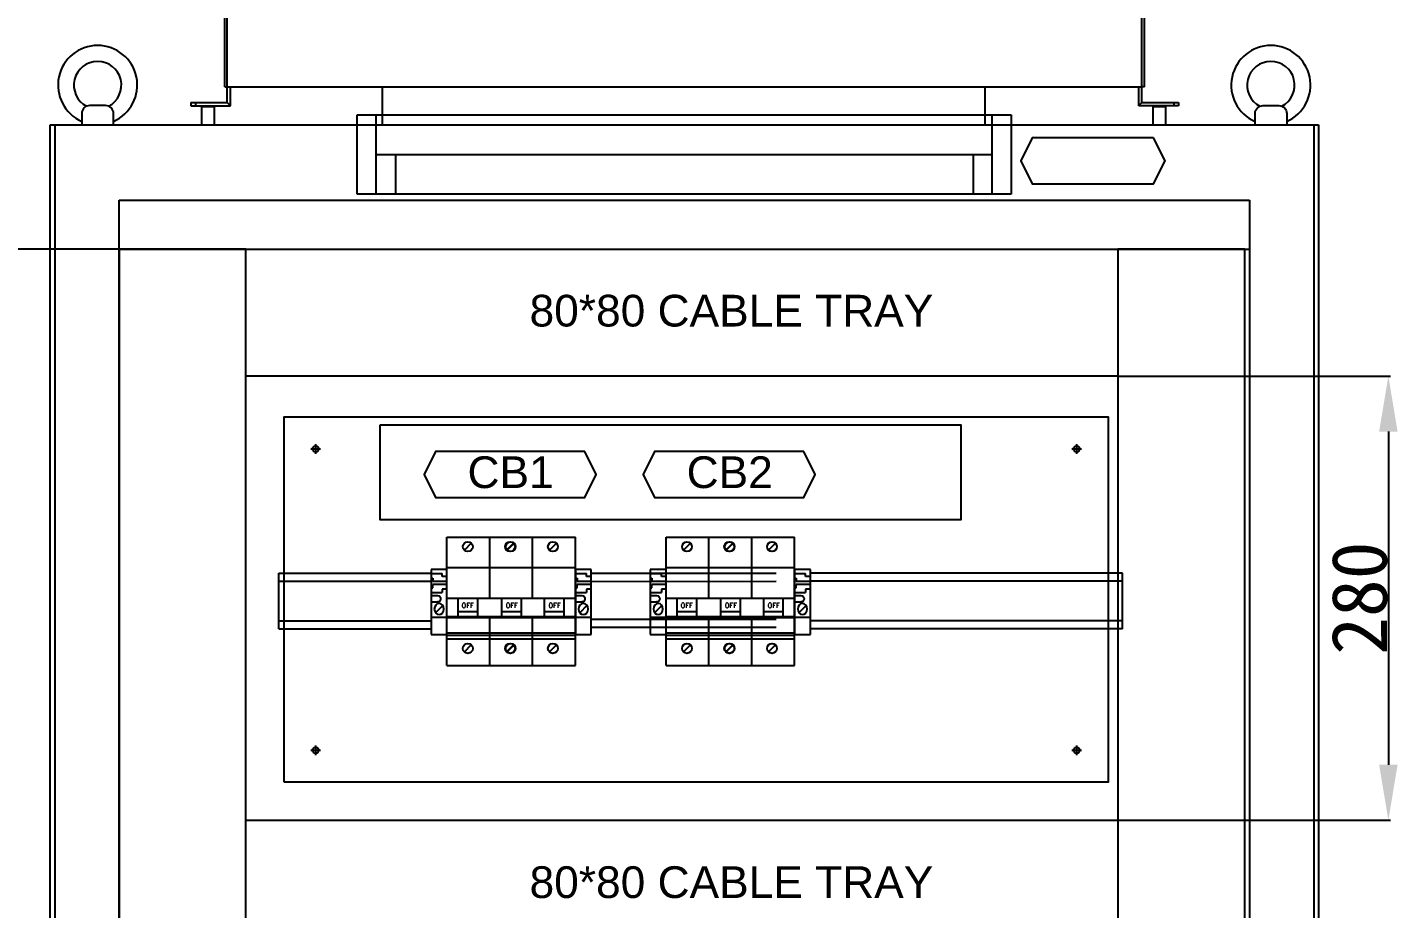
# Model space of a CAD drawing. Extents: x 79822 to 122366, y -56021 to -28815.
# Drawn here: x 86918 to 87783, y -39065 to -38510 of the extents above; entities that cross this region are included whole.
import ezdxf
from ezdxf.enums import TextEntityAlignment as Align
from ezdxf.lldxf.tags import DXFTag

# ---------------------------------------------------------------- set-up
doc = ezdxf.new("R2010")
doc.units = 0
doc.header["$LTSCALE"] = 100
doc.header["$MEASUREMENT"] = 0
for name, color, linetype in [('COMPONENT', 7, 'Continuous'), ('PANEL', 7, 'Continuous'), ('PSU', 12, 'Continuous'), ('TEXT', 7, 'Continuous'), ('操作台', 7, 'Continuous')]:
    doc.layers.add(name, color=color, linetype=linetype)
doc.styles.add('HZ', font='arial.ttf', dxfattribs={"width": 0.7})
doc.styles.add('ROMANS', font='romans', dxfattribs={"width": 0.8, "height": 2})
doc.styles.get("Standard").update_dxf_attribs({"font": ''})
doc.styles.get('Standard').set_extended_font_data('SimSun')
tags = doc.linetypes.add('CENTER2', pattern=[1.125, 0.75, -0.125, 0.125, -0.125]).pattern_tags.tags
tags[10:11] = [DXFTag(74, 4), DXFTag(75, 0), DXFTag(340, '0'), DXFTag(46, 1.0), DXFTag(50, 0.0), DXFTag(44, 0.0), DXFTag(45, 0.0)]
tags[8:9] = [DXFTag(74, 4), DXFTag(75, 0), DXFTag(340, '0'), DXFTag(46, 1.0), DXFTag(50, 0.0), DXFTag(44, 0.0), DXFTag(45, 0.0)]
tags[6:7] = [DXFTag(74, 4), DXFTag(75, 0), DXFTag(340, '0'), DXFTag(46, 1.0), DXFTag(50, 0.0), DXFTag(44, 0.0), DXFTag(45, 0.0)]
tags[4:5] = [DXFTag(74, 4), DXFTag(75, 0), DXFTag(340, '0'), DXFTag(46, 1.0), DXFTag(50, 0.0), DXFTag(44, 0.0), DXFTag(45, 0.0)]
tags = doc.linetypes.add('HIDDEN', pattern=[0.375, 0.25, -0.125]).pattern_tags.tags
tags[6:7] = [DXFTag(74, 4), DXFTag(75, 0), DXFTag(340, '0'), DXFTag(46, 1.0), DXFTag(50, 0.0), DXFTag(44, 0.0), DXFTag(45, 0.0)]
tags[4:5] = [DXFTag(74, 4), DXFTag(75, 0), DXFTag(340, '0'), DXFTag(46, 1.0), DXFTag(50, 0.0), DXFTag(44, 0.0), DXFTag(45, 0.0)]
doc.dimstyles.new('ISO-25', dxfattribs={"dimtxt": 35, "dimasz": 35, "dimexe": 1.25, "dimexo": 0.625, "dimtad": 1, "dimtoh": 1, "dimdec": 0, "dimtxsty": 'Standard', "dimcen": 2.5, "dimadec": 0, "dimazin": 0, "dimtfac": 1, "dimtdec": 0, "dimtmove": 0, "dimatfit": 3, "dimfxl": 0, "dimarcsym": 0})

# ---------------------------------------------------------------- blocks, each defined once
blk = doc.blocks.new('风帽正面')
at = {"linetype": 'Continuous'}
for p, q in [((60582.92, -62124.93), (60541.59, -62148.79)), ((60583.67, -62124.93), (60542.34, -62148.79)), ((60582.92, -62124.93), (60583.11, -62125.25)), ((60583.67, -62124.93), (61076.82, -62124.93)), ((60584.27, -62124.57), (61076.22, -62124.57)), ((61076.82, -62124.93), (61118.14, -62148.79)), ((61077.57, -62124.93), (61077.38, -62125.25)), ((61077.57, -62124.93), (61118.89, -62148.79)), ((60540.24, -62200.57), (60540.24, -62151.13)), ((60540.24, -62151.13), (60541.74, -62151.13)), ((60541.59, -62148.79), (60542.08, -62149.64)), ((60541.74, -62200.57), (60541.74, -62151.13)), ((60541.74, -62151.13), (61118.74, -62151.13)), ((60542.34, -62148.79), (61118.14, -62148.79)), ((61118.89, -62148.79), (61118.4, -62149.64)), ((61118.74, -62200.57), (61118.74, -62151.13)), ((61120.24, -62151.13), (61118.74, -62151.13)), ((61120.24, -62200.57), (61120.24, -62151.13)), ((60540.24, -62200.57), (60541.74, -62200.57)), ((60541.74, -62210.57), (60541.74, -62200.57)), ((60541.74, -62200.57), (61118.74, -62200.57)), ((60543.74, -62212.57), (60543.74, -62200.57)), ((60639.74, -62224.57), (60639.74, -62200.57)), ((61019.74, -62224.57), (61019.74, -62200.57)), ((61116.74, -62212.57), (61116.74, -62200.57)), ((61118.74, -62210.57), (61118.74, -62200.57)), ((61120.24, -62200.57), (61118.74, -62200.57)), ((60518.74, -62210.57), (60518.74, -62212.57)), ((60518.74, -62210.57), (60541.74, -62210.57)), ((60518.74, -62212.57), (60543.74, -62212.57)), ((60521.74, -62210.57), (60521.74, -62212.57)), ((60526.24, -62212.57), (60525.74, -62213.07)), ((60525.74, -62224.57), (60525.74, -62213.07)), ((60525.74, -62213.07), (60533.74, -62213.07)), ((60533.74, -62213.07), (60533.24, -62212.57)), ((60533.74, -62224.57), (60533.74, -62213.07)), ((60543.74, -62212.57), (60541.74, -62210.57)), ((61116.74, -62212.57), (61118.74, -62210.57)), ((61141.74, -62212.57), (61116.74, -62212.57)), ((61118.74, -62210.57), (61141.74, -62210.57)), ((61126.24, -62212.57), (61125.74, -62213.07)), ((61125.74, -62224.57), (61125.74, -62213.07)), ((61125.74, -62213.07), (61133.74, -62213.07)), ((61133.74, -62213.07), (61133.24, -62212.57)), ((61133.74, -62224.57), (61133.74, -62213.07)), ((61138.74, -62210.57), (61138.74, -62212.57)), ((61141.74, -62210.57), (61141.74, -62212.57))]:
    blk.add_line(p, q, dxfattribs=at)
for centre, radius, start, end in [((60584.27, -62127.27), 2.7, 90, 120), ((61076.22, -62127.27), 2.7, 60, 90), ((60542.94, -62151.13), 2.7, 120, 180), ((60693.62, -62183.27), 155.24, 167.87377, 168.04859), ((60588.07, -62160.59), 47.28, 167.31181, 167.88285), ((61072.42, -62160.59), 47.28, 12.11715, 12.68819), ((60966.87, -62183.27), 155.24, 11.95141, 12.12623), ((61117.54, -62151.13), 2.7, 0, 60)]:
    blk.add_arc(centre, radius, start, end, dxfattribs=at)
for points, start_tangent, end_tangent in [([(60583.67, -62124.93), (60583.77, -62124.82), (60584.07, -62124.61)], (0.647129, 0.762381), (0.925529, 0.378677)), ([(60584.07, -62124.61), (60584.27, -62124.57)], (0.925529, 0.378677), (1, 0)), ([(61076.42, -62124.61), (61076.22, -62124.57)], (-0.925529, 0.378677), (-1, 0)), ([(61076.82, -62124.93), (61076.72, -62124.82), (61076.42, -62124.61)], (-0.647129, 0.762381), (-0.925529, 0.378677)), ([(60542.14, -62149.39), (60542.09, -62149.58), (60541.94, -62150.2)], (-0.266985, -0.963701), (-0.2203, -0.975432)), ([(60542.34, -62148.79), (60542.29, -62148.92), (60542.14, -62149.39)], (-0.390683, -0.920525), (-0.266985, -0.963701)), ([(61118.14, -62148.79), (61118.19, -62148.92), (61118.34, -62149.39)], (0.390683, -0.920525), (0.266985, -0.963701)), ([(61118.34, -62149.39), (61118.39, -62149.58), (61118.54, -62150.2)], (0.266985, -0.963701), (0.2203, -0.975432))]:
    blk.add_spline(points, degree=3, dxfattribs=dict(at, start_tangent=start_tangent, end_tangent=end_tangent))
blk = doc.blocks.new('LAMP')
at = {"layer": 'PANEL', "color": 9}
for p, q in [((-206.22, 0), (206.22, 0)), ((-206.22, -50), (-206.22, 0)), ((-194.22, -50), (-194.22, 0)), ((194.22, -50), (194.22, 0)), ((206.22, 0), (206.22, -50)), ((-194.22, -25), (194.22, -25)), ((-182.22, -25), (-182.22, -50)), ((182.22, -25), (182.22, -50)), ((206.22, -50), (-206.22, -50))]:
    blk.add_line(p, q, dxfattribs=at)
blk = doc.blocks.new('*D206')
at = {"color": 0, "lineweight": -2}
for p, q in [((87606.72, -38729.59), (87777.94, -38729.59)), ((87776.69, -38764.59), (87776.69, -38974.61)), ((87606.72, -39009.61), (87777.94, -39009.61))]:
    blk.add_line(p, q, dxfattribs=at)
at = {"color": 0}
for points in [[(87782.52, -38764.59), (87770.85, -38764.59), (87776.69, -38729.59)], [(87770.85, -38974.61), (87782.52, -38974.61), (87776.69, -39009.61)]]:
    blk.add_solid(points, dxfattribs=at)
at = {"layer": 'Defpoints', "color": 0}
for p in [(87606.09, -38729.59), (87606.09, -39009.61), (87776.69, -39009.61)]:
    blk.add_point(p, dxfattribs=at)
at = {"color": 0, "insert": (87758.56, -38869.6), "char_height": 35, "attachment_point": 5, "rotation": 90}
blk.add_mtext('280', dxfattribs=at)
blk = doc.blocks.new('*D213')
at = {"color": 0, "lineweight": -2}
for p, q in [((86975.47, -38649.59), (86857.61, -38649.59)), ((86858.86, -38684.59), (86858.86, -40415.09)), ((86975.47, -40450.09), (86857.61, -40450.09))]:
    blk.add_line(p, q, dxfattribs=at)
at = {"color": 0}
for points in [[(86864.69, -38684.59), (86853.02, -38684.59), (86858.86, -38649.59)], [(86853.02, -40415.09), (86864.69, -40415.09), (86858.86, -40450.09)]]:
    blk.add_solid(points, dxfattribs=at)
at = {"layer": 'Defpoints', "color": 0}
for p in [(86976.09, -38649.59), (86858.86, -40450.09), (86976.09, -40450.09)]:
    blk.add_point(p, dxfattribs=at)
at = {"color": 0, "insert": (86840.73, -39549.84), "char_height": 35, "attachment_point": 5, "rotation": 90}
blk.add_mtext('1800', dxfattribs=at)
blk = doc.blocks.new('NZ125-3P')
at = {"layer": 'COMPONENT', "color": 6, "linetype": 'HIDDEN', "ltscale": 0.2}
for p, q in [((86866.62, -25525.64), (86871.01, -25521.26)), ((86893.29, -25525.64), (86897.68, -25521.26)), ((86893.62, -25525.64), (86898.01, -25521.26)), ((86920.29, -25525.64), (86924.68, -25521.26)), ((86866.62, -25589.83), (86871.01, -25585.45)), ((86893.29, -25589.83), (86897.68, -25585.45)), ((86893.62, -25589.83), (86898.01, -25585.45)), ((86920.29, -25589.83), (86924.68, -25585.45))]:
    blk.add_line(p, q, dxfattribs=at)
for centre in [(86868.81, -25523.45), (86895.48, -25523.45), (86895.81, -25523.45), (86922.48, -25523.45), (86868.81, -25587.64), (86895.48, -25587.64), (86895.81, -25587.64), (86922.48, -25587.64)]:
    blk.add_circle(centre, 3.1, dxfattribs=at)
at = {"layer": 'PSU', "linetype": 'HIDDEN', "ltscale": 0.2}
for p, q in [((86855.68, -25517.41), (86909.68, -25517.41)), ((86855.68, -25536.61), (86855.68, -25517.41)), ((86882.68, -25536.61), (86882.68, -25517.41)), ((86882.68, -25517.41), (86936.69, -25517.41)), ((86882.68, -25536.61), (86882.68, -25517.41)), ((86909.68, -25536.61), (86909.68, -25517.41)), ((86909.68, -25536.61), (86909.68, -25517.41)), ((86936.69, -25536.61), (86936.69, -25517.41)), ((86909.68, -25555.84), (86909.68, -25536.61)), ((86936.69, -25598.41), (86936.69, -25536.61)), ((86855.68, -25598.41), (86855.68, -25581.61)), ((86882.68, -25598.41), (86882.68, -25581.61)), ((86882.68, -25598.41), (86882.68, -25581.61)), ((86909.68, -25598.41), (86909.68, -25581.61)), ((86909.68, -25598.41), (86909.68, -25581.64)), ((86936.69, -25598.41), (86936.69, -25584.64)), ((86855.68, -25598.41), (86909.68, -25598.41)), ((86882.68, -25598.41), (86936.69, -25598.41))]:
    blk.add_line(p, q, dxfattribs=at)
at = {"layer": 'PSU'}
for p, q in [((86855.68, -25536.61), (86909.68, -25536.61)), ((86855.68, -25581.61), (86855.68, -25536.61)), ((86882.68, -25555.84), (86882.68, -25536.61)), ((86882.68, -25536.61), (86936.69, -25536.61)), ((86882.68, -25555.84), (86882.68, -25536.61)), ((86909.68, -25555.84), (86909.68, -25536.61)), ((86936.69, -25581.61), (86936.69, -25536.61)), ((86855.68, -25555.84), (86873.68, -25555.84)), ((86862.75, -25567.52), (86862.75, -25555.84)), ((86873.68, -25555.84), (86891.68, -25555.84)), ((86875.09, -25567.52), (86875.09, -25555.84)), ((86882.68, -25555.84), (86900.68, -25555.84)), ((86890.27, -25567.52), (86890.27, -25555.84)), ((86891.68, -25555.84), (86909.68, -25555.84)), ((86900.68, -25555.84), (86918.68, -25555.84)), ((86902.61, -25567.52), (86902.61, -25555.84)), ((86917.27, -25567.52), (86917.27, -25555.84)), ((86918.68, -25555.84), (86936.69, -25555.84)), ((86929.61, -25567.52), (86929.61, -25555.84)), ((86855.68, -25567.52), (86909.68, -25567.52)), ((86855.68, -25568.03), (86909.68, -25568.03)), ((86862.75, -25564.43), (86875.09, -25564.43)), ((86882.68, -25567.52), (86936.69, -25567.52)), ((86882.68, -25581.61), (86882.68, -25567.52)), ((86882.68, -25568.03), (86936.69, -25568.03)), ((86890.27, -25564.43), (86902.61, -25564.43)), ((86909.68, -25581.61), (86909.68, -25567.52)), ((86917.27, -25564.43), (86929.61, -25564.43)), ((86855.68, -25577.87), (86909.68, -25577.87)), ((86855.68, -25579.25), (86909.68, -25579.25)), ((86882.68, -25577.87), (86936.69, -25577.87)), ((86882.68, -25579.25), (86936.69, -25579.25)), ((86855.68, -25581.61), (86909.68, -25581.61)), ((86873.68, -25581.61), (86873.68, -25581.61)), ((86882.68, -25581.61), (86936.69, -25581.61)), ((86891.68, -25581.61), (86891.68, -25581.61)), ((86900.68, -25581.61), (86900.68, -25581.61)), ((86918.68, -25581.61), (86918.68, -25581.61))]:
    blk.add_line(p, q, dxfattribs=at)
at = {"layer": 'TEXT', "style": 'ROMANS'}
for p in [(86868.7, -25560.52), (86896.55, -25560.52), (86923.55, -25560.52)]:
    blk.add_text('OFF', height=3.086, dxfattribs=at).set_placement(p, align=Align.MIDDLE)
blk = doc.blocks.new('堵头')
at = {"color": 53}
for p, q in [((0, -41), (0, 0)), ((0, 0), (10, 0)), ((10, 0), (10, -41)), ((0, -11), (10, -11)), ((7.28, -18.33), (2.72, -13.78)), ((0, -20.55), (4, -20.55)), ((0, -24.55), (4, -24.55)), ((0, -26.55), (7, -26.55)), ((0, -29.55), (1, -29.55)), ((1, -29.55), (1, -31.55)), ((10, -31.55), (1, -31.55)), ((10, -33.55), (1, -33.55)), ((1, -35.55), (1, -33.55)), ((7, -28.55), (7, -26.55)), ((10, -28.55), (7, -28.55)), ((0, -35.55), (1, -35.55)), ((0, -38.55), (7, -38.55)), ((10, -41), (0, -41)), ((10, -36.55), (7, -36.55)), ((7, -36.55), (7, -38.55))]:
    blk.add_line(p, q, dxfattribs=at)
blk.add_arc((4, -22.55), 2, 270, 90, dxfattribs=at)
blk.add_ellipse((5, -16.05), major_axis=(0, -3.5), ratio=0.857143, start_param=4.712389, end_param=10.995574, dxfattribs=at)

msp = doc.modelspace()

# ---------------------------------------------------------------- linework, layer by layer
at = {"color": 7}
for p, q in [((86932.59, -40681.09), (86932.59, -38571.09)), ((86932.59, -38571.09), (87732.59, -38571.09)), ((87732.59, -38571.09), (87732.59, -40681.09)), ((86976.09, -40527.59), (86976.09, -38618.59)), ((86976.09, -38695.09), (86976.09, -40495.39))]:
    msp.add_line(p, q, dxfattribs=at)
at = {"color": 7, "linetype": 'HIDDEN'}
for p, q in [((86935.79, -40571.09), (86935.79, -38571.09)), ((87729.59, -38571.09), (87729.59, -40571.09))]:
    msp.add_line(p, q, dxfattribs=at)
at = {"color": 7, "linetype": 'Continuous'}
msp.add_line((86977.09, -38618.59), (87689.09, -38618.59), dxfattribs=at)
for p, q in [((87689.09, -38618.59), (87689.09, -40571.09)), ((86976.09, -38649.59), (87689.09, -38649.59)), ((86976.09, -38649.59), (87689.09, -38649.59))]:
    msp.add_line(p, q)
at = {"color": 4, "linetype": 'CENTER2'}
for p, q in [((87097.08, -38775.52, -63738.88), (87103.08, -38775.52, -63738.88)), ((87100.08, -38772.52, -63738.88), (87100.08, -38778.52, -63738.88)), ((87577.08, -38775.52, -63738.88), (87583.08, -38775.52, -63738.88)), ((87577.08, -38775.52, -63738.88), (87583.08, -38775.52, -63738.88)), ((87580.08, -38772.52, -63738.88), (87580.08, -38778.52, -63738.88)), ((87580.08, -38772.52, -63738.88), (87580.08, -38778.52, -63738.88)), ((87097.08, -38965.52, -63738.88), (87103.08, -38965.52, -63738.88)), ((87100.08, -38962.52, -63738.88), (87100.08, -38968.52, -63738.88)), ((87577.08, -38965.52, -63738.88), (87583.08, -38965.52, -63738.88)), ((87580.08, -38962.52, -63738.88), (87580.08, -38968.52, -63738.88))]:
    msp.add_line(p, q, dxfattribs=at)
at = {"linetype": 'CENTER2'}
for p, q in [((87099.99, -38775.52, -63738.88), (87100.17, -38775.52, -63738.88)), ((87100.08, -38775.61, -63738.88), (87100.08, -38775.43, -63738.88)), ((87579.99, -38775.52, -63738.88), (87580.17, -38775.52, -63738.88)), ((87579.99, -38775.52, -63738.88), (87580.17, -38775.52, -63738.88)), ((87580.08, -38775.61, -63738.88), (87580.08, -38775.43, -63738.88)), ((87580.08, -38775.61, -63738.88), (87580.08, -38775.43, -63738.88)), ((87099.99, -38965.52, -63738.88), (87100.17, -38965.52, -63738.88)), ((87100.08, -38965.61, -63738.88), (87100.08, -38965.43, -63738.88)), ((87579.99, -38965.52, -63738.88), (87580.17, -38965.52, -63738.88)), ((87580.08, -38965.61, -63738.88), (87580.08, -38965.43, -63738.88))]:
    msp.add_line(p, q, dxfattribs=at)
at = {"color": 6}
for p, q in [((87076.78, -38853.88, -63738.85), (87172.94, -38853.88, -63737.85)), ((87076.78, -38888.88, -63738.85), (87076.78, -38853.88, -63738.85)), ((87609.06, -38853.9, -63738.85), (87412.15, -38853.9, -63737.85)), ((87609.06, -38888.9, -63738.85), (87609.06, -38853.9, -63738.85)), ((87076.78, -38858.88, -63738.85), (87172.94, -38858.88, -63737.85)), ((87609.06, -38858.9, -63738.85), (87412.15, -38858.9, -63737.85)), ((87076.78, -38883.88, -63738.85), (87172.94, -38883.88, -63737.85)), ((87076.78, -38888.88, -63738.85), (87172.94, -38888.88, -63737.85)), ((87609.06, -38883.9, -63738.85), (87412.15, -38883.9, -63737.85)), ((87609.06, -38888.9, -63738.85), (87412.15, -38888.9, -63737.85))]:
    msp.add_line(p, q, dxfattribs=at)
at = {"color": 7}
for points in [[(86972.59, -38571.09), (86972.59, -38564, 0.414214), (86967.59, -38559), (86957.59, -38559, 0.414214), (86952.59, -38564), (86952.59, -38571.09)], [(87692.59, -38571.09), (87692.59, -38564, -0.414214), (87697.59, -38559), (87707.59, -38559, -0.414214), (87712.59, -38564), (87712.59, -38571.09)]]:
    msp.add_lwpolyline(points, format="xyb", dxfattribs=at)
at = {"color": 3}
msp.add_lwpolyline([(87628.57, -38579.26), (87552.12, -38579.26), (87544.86, -38593.77), (87552.12, -38608.29), (87628.57, -38608.29), (87635.83, -38593.77), (87628.57, -38579.26)], dxfattribs=at)
at = {"color": 7}
msp.add_lwpolyline([(86976.09, -38618.59), (87689.09, -38618.59)], dxfattribs=at)
for points in [[(86976.09, -40450.09), (87056.09, -40450.09), (87056.09, -38649.59), (86976.09, -38649.59)], [(87056.09, -38649.59), (87606.09, -38649.59), (87606.09, -38729.59), (87056.09, -38729.59)], [(87606.09, -40450.09), (87686.09, -40450.09), (87686.09, -38649.59), (87606.09, -38649.59)]]:
    msp.add_lwpolyline(points, close=True)
for points, elevation in [([(87080.08, -38985.52), (87600.08, -38985.52), (87600.08, -38755.52), (87080.08, -38755.52)], -63738.88), ([(87056.09, -39009.61), (87606.09, -39009.61), (87606.09, -39089.61), (87056.09, -39089.61)], 63738.88)]:
    msp.add_lwpolyline(points, close=True, dxfattribs=dict(elevation=elevation))
at = {"color": 1, "elevation": -63738.88}
msp.add_lwpolyline([(87140.7, -38760.26), (87506.95, -38760.26), (87506.95, -38820.16), (87140.7, -38820.16)], close=True, dxfattribs=at)
at = {"color": 3, "elevation": -63737.85}
for points in [[(87269.79, -38777.17), (87175.7, -38777.17), (87168.44, -38791.68), (87175.7, -38806.2), (87269.79, -38806.2), (87277.05, -38791.68), (87269.79, -38777.17)], [(87407.99, -38777.17), (87313.9, -38777.17), (87306.64, -38791.68), (87313.9, -38806.2), (87407.99, -38806.2), (87415.25, -38791.68), (87407.99, -38777.17)]]:
    msp.add_lwpolyline(points, dxfattribs=at)
for centre in [(87100.08, -38775.52, -63738.88), (87580.08, -38775.52, -63738.88), (87100.08, -38965.52, -63738.88), (87580.08, -38965.52, -63738.88)]:
    msp.add_circle(centre, 2)
at = {"color": 7}
for centre, radius, start, end in [((86962.59, -38546.09), 25, 293.57818, 246.42182), ((87702.59, -38546.09), 25, 293.57818, 246.42182), ((86962.59, -38546.09), 15, 297.52914, 242.47086), ((87702.59, -38546.09), 15, 297.52914, 242.47086)]:
    msp.add_arc(centre, radius, start, end, dxfattribs=at)
at = {"layer": '操作台', "color": 6}
for p, q in [((87273.95, -38853.88, -63737.85), (87390.59, -38853.88, -63737.85)), ((87273.95, -38859, -63737.85), (87390.59, -38858.89, -63737.85)), ((87273.95, -38882.85, -63737.85), (87390.59, -38882.85, -63737.85)), ((87273.95, -38887.85, -63737.85), (87390.59, -38887.85, -63737.85))]:
    msp.add_line(p, q, dxfattribs=at)

# ---------------------------------------------------------------- block references
at = {"lineweight": 20}
msp.add_blockref('风帽正面', (26502.55, 23653.48), dxfattribs=at)
at = {"color": 7}
msp.add_blockref('LAMP', (87332.59, -38564.89), dxfattribs=at)
at = {"color": 1}
for p in [(327.26, -13313.67, -63737.85), (465.47, -13313.67, -63737.85)]:
    msp.add_blockref('NZ125-3P', p, dxfattribs=at)
at = {"xscale": -1, "rotation": 180}
for p in [(87172.94, -38892.55, -63737.85), (87263.95, -38892.55, -63737.85), (87311.15, -38892.55, -63737.85), (87402.15, -38892.55, -63737.85)]:
    msp.add_blockref('堵头', p, dxfattribs=at)

# ---------------------------------------------------------------- texts
at = {"lineweight": 0, "style": 'HZ'}
for s, p in [('80*80 CABLE TRAY', (87235, -38698.3)), ('80*80 CABLE TRAY ', (87235, -39058.68))]:
    msp.add_text(s, height=20, dxfattribs=at).set_placement(p)
at = {"color": 0, "style": 'HZ'}
for s, p in [('CB1', (87195.89, -38800.18, -63737.85)), ('CB2', (87334.09, -38800.18, -63737.85))]:
    msp.add_text(s, height=20, dxfattribs=at).set_placement(p)

# ---------------------------------------------------------------- dimensions: what is measured, and where the dimension line sits
at = {"color": 3}
for base, p1, p2, picture, middle in [((86858.85695, -40450.08961), (86976.0915, -38649.58964), (86976.0915, -40450.08961), '*D213', (86840.73195, -39549.83963)), ((87776.69, -39009.61, 63738.88), (87606.09, -38729.59), (87606.09, -39009.61, 63738.88), '*D206', (87758.56, -38869.6, 63738.88))]:
    dim = msp.add_linear_dim(base=base, p1=p1, p2=p2, angle=90, dimstyle='ISO-25', dxfattribs=at)
    dim.commit()
    dim.dimension.update_dxf_attribs({"geometry": picture, "text_midpoint": middle})

doc.saveas('drawing.dxf')
